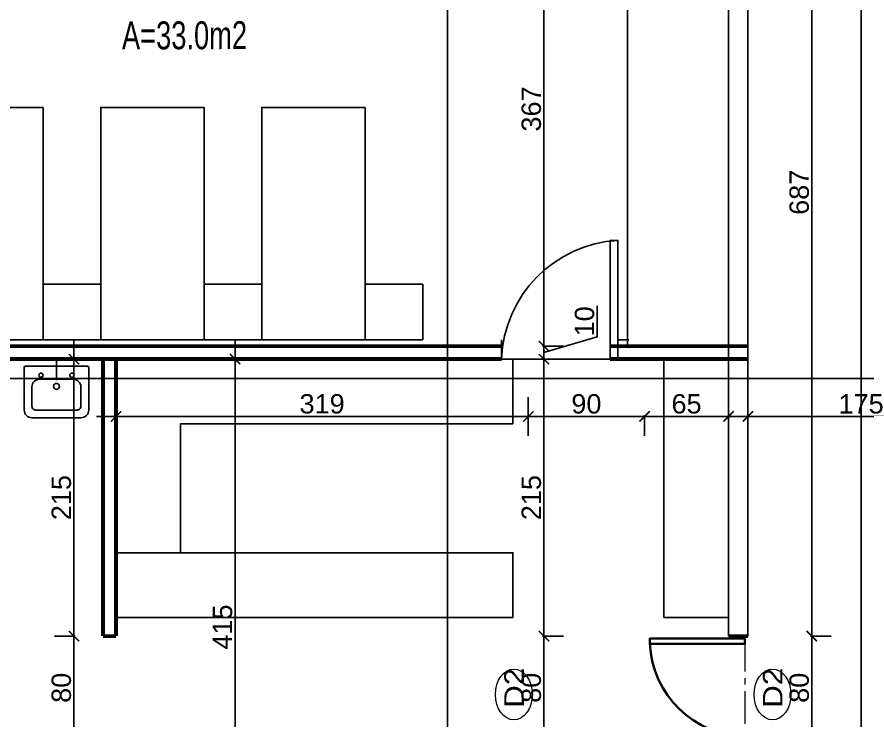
# Model space of a CAD drawing. Extents: x 250879 to 348495, y -51522 to -9360.
# Drawn here: x 298919 to 299577, y -41636 to -41092 of the extents above; entities that cross this region are included whole.
import ezdxf

# ---------------------------------------------------------------- set-up
doc = ezdxf.new("R2010")
doc.units = 0
doc.linetypes.add('CENTER', pattern=[50.8, 31.75, -6.35, 6.35, -6.35])
doc.layers.get('0').update_dxf_attribs({"linetype": 'CONTINUOUS'})
doc.layers.get('DEFPOINTS').update_dxf_attribs({"color": 9, "linetype": 'CONTINUOUS'})
for name, color, linetype, lineweight in [('A-Axis', 1, 'CENTER', 9), ('A-text finishing', 6, 'CONTINUOUS', 13), ('FURN', 126, 'CONTINUOUS', 9), ('SECTION-ar', 131, 'CONTINUOUS', 40)]:
    doc.layers.add(name, color=color, linetype=linetype, lineweight=lineweight)
for name, color, linetype in [('AXIS', 1, 'CONTINUOUS'), ('elevat', 4, 'CONTINUOUS'), ('FURNITURE', 4, 'CONTINUOUS'), ('TEXT', 3, 'CONTINUOUS'), ('WALL', 7, 'CONTINUOUS'), ('WALL1', 2, 'CONTINUOUS')]:
    doc.layers.add(name, color=color, linetype=linetype)
doc.styles.add('ARIAL', font='BOD_CR.TTF', dxfattribs={"width": 1.2})
doc.styles.get("Standard").update_dxf_attribs({"font": 'sanss___.ttf', "height": 15})
doc.dimstyles.new('STANDARD$0', dxfattribs={"dimscale": 0, "dimtxt": 12, "dimasz": 8, "dimexe": 15, "dimexo": 0.0625, "dimgap": 2, "dimtad": 1, "dimdec": 0, "dimzin": 0, "dimdsep": 46, "dimtxsty": 'Standard', "dimblk1": 'ARCHTICK', "dimblk2": 'ARCHTICK', "dimsah": 1, "dimcen": 0.09, "dimdle": 15, "dimclrd": 3, "dimclre": 3, "dimclrt": 3, "dimazin": 0, "dimtfac": 1, "dimtdec": 0, "dimtofl": 0, "dimtmove": 1, "dimatfit": 3, "dimldrblk": 'ARCHTICK', "dimfxl": 1.0455, "dimfxlon": 1, "dimtolj": 1, "dimtzin": 0, "dimarcsym": 0})

# ---------------------------------------------------------------- blocks, each defined once
blk = doc.blocks.new('hg')
at = {"layer": 'elevat'}
for p, q in [((91202.32, 75504.43), (91202.32, 75489.24)), ((91177.36, 75499.14), (91177.36, 75466.14)), ((91226.27, 75500.14), (91178.36, 75500.14)), ((91227.27, 75499.14), (91227.27, 75466.14)), ((91215.27, 75490.14), (91189.36, 75490.14)), ((91183.36, 75484.14), (91183.36, 75469.14)), ((91221.27, 75484.14), (91221.27, 75469.14)), ((91218.27, 75466.14), (91186.36, 75466.14)), ((91221.27, 75460.14), (91183.36, 75460.14))]:
    blk.add_line(p, q, dxfattribs=at)
for centre, major_axis, start_param, end_param in [((91178.36, 75499.14), (0.707, 0.707), 0.785398, 2.356194), ((91190.36, 75493.14), (-1.16, -1.16), 3.141593, 9.424778), ((91189.36, 75484.14), (-4.24, 4.24), -0.785398, 0.785398), ((91186.36, 75469.14), (2.12, 2.12), 2.356194, 3.926991), ((91183.36, 75466.14), (4.24, 4.24), 2.356194, 3.926991)]:
    blk.add_ellipse(centre, major_axis=major_axis, ratio=1, start_param=start_param, end_param=end_param, dxfattribs=at)
at = {"layer": 'elevat', "extrusion": (0, 0, -1)}
for centre, major_axis, start_param, end_param in [((91214.27, 75493.14), (-1.16, -1.16), 4.712389, 10.995574), ((91226.27, 75499.14), (-0.707, 0.707), 0.785398, 2.356194), ((91215.27, 75484.14), (4.24, 4.24), -0.785398, 0.785398), ((91202.27, 75484.49), (-1.65, -1.65), 4.712389, 10.995574), ((91218.27, 75469.14), (-2.12, 2.12), 2.356194, 3.926991), ((91221.27, 75466.14), (-4.24, 4.24), 2.356194, 3.926991)]:
    blk.add_ellipse(centre, major_axis=major_axis, ratio=1, start_param=start_param, end_param=end_param, dxfattribs=at)
blk = doc.blocks.new('_ARCHTICK')
at = {"color": 0, "linetype": 'ByBlock', "const_width": 0.15}
blk.add_lwpolyline([(-0.5, -0.5), (0.5, 0.5)], dxfattribs=at)
blk = doc.blocks.new('*D1833')
at = {"layer": 'DEFPOINTS', "color": 0, "linetype": 'Continuous', "transparency": 16777216}
for p in [(299282.53, -41571.53), (299327.2, -41571.53), (299282.53, -41651.53)]:
    blk.add_point(p, dxfattribs=at)
at = {"layer": 'WALL', "color": 3, "linetype": 'Continuous', "lineweight": -2, "transparency": 16777216}
for p, q in [((299327.2, -41666.53), (299327.2, -41556.53)), ((299326.15, -41571.53), (299342.2, -41571.53)), ((299326.15, -41651.53), (299342.2, -41651.53))]:
    blk.add_line(p, q, dxfattribs=at)
at = {"layer": 'WALL', "color": 3, "linetype": 'Continuous', "lineweight": -2, "transparency": 16777216, "xscale": 8, "yscale": 8, "zscale": 8}
for p, rotation in [((299327.2, -41571.53), 90), ((299327.2, -41651.53), 270)]:
    blk.add_blockref('_ARCHTICK', p, dxfattribs=dict(at, rotation=rotation))
at = {"layer": 'WALL', "color": 3, "linetype": 'Continuous', "transparency": 16777216, "insert": (299317.47, -41611.53), "char_height": 15, "attachment_point": 5, "rotation": 90}
blk.add_mtext('\\A1;80', dxfattribs=at)
blk = doc.blocks.new('*D1834')
at = {"layer": 'DEFPOINTS', "color": 0, "linetype": 'Continuous', "transparency": 16777216}
for p in [(299282.53, -41357), (299327.2, -41357), (299282.53, -41571.53)]:
    blk.add_point(p, dxfattribs=at)
at = {"layer": 'WALL', "color": 3, "linetype": 'Continuous', "lineweight": -2, "transparency": 16777216}
for p, q in [((299327.2, -41586.53), (299327.2, -41342)), ((299326.15, -41357), (299342.2, -41357)), ((299326.15, -41571.53), (299342.2, -41571.53))]:
    blk.add_line(p, q, dxfattribs=at)
at = {"layer": 'WALL', "color": 3, "linetype": 'Continuous', "lineweight": -2, "transparency": 16777216, "xscale": 8, "yscale": 8, "zscale": 8}
for p, rotation in [((299327.2, -41357), 90), ((299327.2, -41571.53), 270)]:
    blk.add_blockref('_ARCHTICK', p, dxfattribs=dict(at, rotation=rotation))
at = {"layer": 'WALL', "color": 3, "linetype": 'Continuous', "transparency": 16777216, "insert": (299317.47, -41464.26), "char_height": 15, "attachment_point": 5, "rotation": 90}
blk.add_mtext('\\A1;215', dxfattribs=at)
blk = doc.blocks.new('*D1835')
at = {"layer": 'DEFPOINTS', "color": 0, "linetype": 'Continuous', "transparency": 16777216}
for p in [(299282.53, -41347), (299327.2, -41347), (299282.53, -41357)]:
    blk.add_point(p, dxfattribs=at)
at = {"layer": 'WALL', "color": 3, "linetype": 'Continuous', "lineweight": -2, "transparency": 16777216}
for p, q in [((299368.37, -41339.64), (299368.37, -41315.87)), ((299327.2, -41372), (299327.2, -41332)), ((299327.2, -41352), (299368.37, -41339.64)), ((299326.15, -41347), (299342.2, -41347)), ((299326.15, -41357), (299342.2, -41357))]:
    blk.add_line(p, q, dxfattribs=at)
at = {"layer": 'WALL', "color": 3, "linetype": 'Continuous', "lineweight": -2, "transparency": 16777216, "xscale": 8, "yscale": 8, "zscale": 8}
for p, rotation in [((299327.2, -41347), 90), ((299327.2, -41357), 270)]:
    blk.add_blockref('_ARCHTICK', p, dxfattribs=dict(at, rotation=rotation))
at = {"layer": 'WALL', "color": 3, "linetype": 'Continuous', "transparency": 16777216, "insert": (299358.65, -41327.76), "char_height": 15, "attachment_point": 5, "rotation": 90}
blk.add_mtext('\\A1;10', dxfattribs=at)
blk = doc.blocks.new('*D1836')
at = {"layer": 'DEFPOINTS', "color": 0, "linetype": 'Continuous', "transparency": 16777216}
for p in [(299309.88, -40979.66), (299327.2, -40979.66), (299282.53, -41347)]:
    blk.add_point(p, dxfattribs=at)
at = {"layer": 'WALL', "color": 3, "linetype": 'Continuous', "lineweight": -2, "transparency": 16777216}
for p, q in [((299327.2, -41362), (299327.2, -40964.66)), ((299326.15, -40979.66), (299342.2, -40979.66)), ((299326.15, -41347), (299342.2, -41347))]:
    blk.add_line(p, q, dxfattribs=at)
at = {"layer": 'WALL', "color": 3, "linetype": 'Continuous', "lineweight": -2, "transparency": 16777216, "xscale": 8, "yscale": 8, "zscale": 8}
for p, rotation in [((299327.2, -40979.66), 90), ((299327.2, -41347), 270)]:
    blk.add_blockref('_ARCHTICK', p, dxfattribs=dict(at, rotation=rotation))
at = {"layer": 'WALL', "color": 3, "linetype": 'Continuous', "transparency": 16777216, "insert": (299317.46, -41163.33), "char_height": 15, "attachment_point": 5, "rotation": 90}
blk.add_mtext('\\A1;367', dxfattribs=at)
blk = doc.blocks.new('*D1901')
at = {"layer": 'DEFPOINTS', "color": 0, "linetype": 'Continuous', "transparency": 16777216}
for p in [(299485.05, -41401.45), (299660.33, -41410.74), (299485.05, -41440.28)]:
    blk.add_point(p, dxfattribs=at)
at = {"layer": 'WALL', "color": 3, "linetype": 'Continuous', "lineweight": -2, "transparency": 16777216}
for p, q in [((299485.05, -41402.5), (299485.05, -41386.45)), ((299660.33, -41402.5), (299660.33, -41386.45)), ((299675.33, -41401.45), (299470.05, -41401.45))]:
    blk.add_line(p, q, dxfattribs=at)
at = {"layer": 'WALL', "color": 3, "linetype": 'Continuous', "lineweight": -2, "transparency": 16777216, "xscale": 8, "yscale": 8, "zscale": 8, "rotation": 180}
blk.add_blockref('_ARCHTICK', (299485.05, -41401.45), dxfattribs=at)
at = {"layer": 'WALL', "color": 3, "linetype": 'Continuous', "lineweight": -2, "transparency": 16777216, "xscale": 8, "yscale": 8, "zscale": 8}
blk.add_blockref('_ARCHTICK', (299660.33, -41401.45), dxfattribs=at)
at = {"layer": 'WALL', "color": 3, "linetype": 'Continuous', "transparency": 16777216, "insert": (299572.69, -41391.73), "char_height": 15, "attachment_point": 5}
blk.add_mtext('\\A1;175', dxfattribs=at)
blk = doc.blocks.new('*D1903')
at = {"layer": 'DEFPOINTS', "color": 0, "linetype": 'Continuous', "transparency": 16777216}
for p in [(299485.05, -41571.53), (299534.55, -41571.53), (299485.05, -41651.53)]:
    blk.add_point(p, dxfattribs=at)
at = {"layer": 'WALL', "color": 3, "linetype": 'Continuous', "lineweight": -2, "transparency": 16777216}
for p, q in [((299534.55, -41666.53), (299534.55, -41556.53)), ((299533.51, -41571.53), (299549.55, -41571.53)), ((299533.51, -41651.53), (299549.55, -41651.53))]:
    blk.add_line(p, q, dxfattribs=at)
at = {"layer": 'WALL', "color": 3, "linetype": 'Continuous', "lineweight": -2, "transparency": 16777216, "xscale": 8, "yscale": 8, "zscale": 8}
for p, rotation in [((299534.55, -41571.53), 90), ((299534.55, -41651.53), 270)]:
    blk.add_blockref('_ARCHTICK', p, dxfattribs=dict(at, rotation=rotation))
at = {"layer": 'WALL', "color": 3, "linetype": 'Continuous', "transparency": 16777216, "insert": (299524.83, -41611.53), "char_height": 15, "attachment_point": 5, "rotation": 90}
blk.add_mtext('\\A1;80', dxfattribs=at)
blk = doc.blocks.new('*D1904')
at = {"layer": 'DEFPOINTS', "color": 0, "linetype": 'Continuous', "transparency": 16777216}
for p in [(299485.05, -40884.14), (299534.55, -40884.14), (299485.05, -41571.53)]:
    blk.add_point(p, dxfattribs=at)
at = {"layer": 'WALL', "color": 3, "linetype": 'Continuous', "lineweight": -2, "transparency": 16777216}
for p, q in [((299534.55, -41586.53), (299534.55, -40869.14)), ((299533.51, -40884.14), (299549.55, -40884.14)), ((299533.51, -41571.53), (299549.55, -41571.53))]:
    blk.add_line(p, q, dxfattribs=at)
at = {"layer": 'WALL', "color": 3, "linetype": 'Continuous', "lineweight": -2, "transparency": 16777216, "xscale": 8, "yscale": 8, "zscale": 8}
for p, rotation in [((299534.55, -40884.14), 90), ((299534.55, -41571.53), 270)]:
    blk.add_blockref('_ARCHTICK', p, dxfattribs=dict(at, rotation=rotation))
at = {"layer": 'WALL', "color": 3, "linetype": 'Continuous', "transparency": 16777216, "insert": (299524.82, -41227.83), "char_height": 15, "attachment_point": 5, "rotation": 90}
blk.add_mtext('\\A1;687', dxfattribs=at)
blk = doc.blocks.new('D95')
at = {"layer": 'A-Axis'}
blk.add_line((307625.71, -30976.98), (307530.71, -30976.98), dxfattribs=at)
at = {"layer": 'SECTION-ar', "ltscale": 20}
blk.add_lwpolyline([(307625.71, -30976.98), (307620.71, -30976.98), (307620.71, -30884.88), (307625.71, -30884.88)], close=True, dxfattribs=at)
blk.add_arc((307625.64, -30979.72), 94.97, 92.97547, 178.34595, dxfattribs=at)
blk = doc.blocks.new('*D2016')
at = {"layer": 'DEFPOINTS', "color": 0, "linetype": 'Continuous', "transparency": 16777216}
for p in [(298963.38, -41571.53), (298985.89, -41571.53), (298985.89, -41651.53)]:
    blk.add_point(p, dxfattribs=at)
at = {"layer": 'WALL', "color": 3, "linetype": 'Continuous', "lineweight": -2, "transparency": 16777216}
for p, q in [((298963.38, -41666.53), (298963.38, -41556.53)), ((298964.43, -41571.53), (298948.38, -41571.53)), ((298964.43, -41651.53), (298948.38, -41651.53))]:
    blk.add_line(p, q, dxfattribs=at)
at = {"layer": 'WALL', "color": 3, "linetype": 'Continuous', "lineweight": -2, "transparency": 16777216, "xscale": 8, "yscale": 8, "zscale": 8}
for p, rotation in [((298963.38, -41571.53), 90), ((298963.38, -41651.53), 270)]:
    blk.add_blockref('_ARCHTICK', p, dxfattribs=dict(at, rotation=rotation))
at = {"layer": 'WALL', "color": 3, "linetype": 'Continuous', "transparency": 16777216, "insert": (298953.66, -41611.53), "char_height": 15, "attachment_point": 5, "rotation": 90}
blk.add_mtext('\\A1;80', dxfattribs=at)
blk = doc.blocks.new('*D2017')
at = {"layer": 'DEFPOINTS', "color": 0, "linetype": 'Continuous', "transparency": 16777216}
for p in [(298924.68, -41357), (298963.38, -41357), (298985.89, -41571.53)]:
    blk.add_point(p, dxfattribs=at)
at = {"layer": 'WALL', "color": 3, "linetype": 'Continuous', "lineweight": -2, "transparency": 16777216}
for p, q in [((298963.38, -41586.53), (298963.38, -41342)), ((298962.34, -41357), (298978.38, -41357)), ((298964.43, -41571.53), (298948.38, -41571.53))]:
    blk.add_line(p, q, dxfattribs=at)
at = {"layer": 'WALL', "color": 3, "linetype": 'Continuous', "lineweight": -2, "transparency": 16777216, "xscale": 8, "yscale": 8, "zscale": 8}
for p, rotation in [((298963.38, -41357), 90), ((298963.38, -41571.53), 270)]:
    blk.add_blockref('_ARCHTICK', p, dxfattribs=dict(at, rotation=rotation))
at = {"layer": 'WALL', "color": 3, "linetype": 'Continuous', "transparency": 16777216, "insert": (298953.66, -41464.26), "char_height": 15, "attachment_point": 5, "rotation": 90}
blk.add_mtext('\\A1;215', dxfattribs=at)
blk = doc.blocks.new('*D2018')
at = {"layer": 'DEFPOINTS', "color": 0, "linetype": 'Continuous', "transparency": 16777216}
for p in [(299088.17, -41357), (299100.09, -41357), (299082.81, -41772)]:
    blk.add_point(p, dxfattribs=at)
at = {"layer": 'WALL', "color": 3, "linetype": 'Continuous', "lineweight": -2, "transparency": 16777216}
for p, q in [((299088.17, -41787), (299088.17, -41342)), ((299089.21, -41357), (299073.17, -41357)), ((299087.12, -41772), (299103.17, -41772))]:
    blk.add_line(p, q, dxfattribs=at)
at = {"layer": 'WALL', "color": 3, "linetype": 'Continuous', "lineweight": -2, "transparency": 16777216, "xscale": 8, "yscale": 8, "zscale": 8}
for p, rotation in [((299088.17, -41357), 90), ((299088.17, -41772), 270)]:
    blk.add_blockref('_ARCHTICK', p, dxfattribs=dict(at, rotation=rotation))
at = {"layer": 'WALL', "color": 3, "linetype": 'Continuous', "transparency": 16777216, "insert": (299078.44, -41564.5), "char_height": 15, "attachment_point": 5, "rotation": 90}
blk.add_mtext('\\A1;415', dxfattribs=at)
blk = doc.blocks.new('*D2019')
at = {"layer": 'DEFPOINTS', "color": 0, "linetype": 'Continuous', "transparency": 16777216}
for p in [(298995.89, -41395.36), (299315.04, -41401.45), (299315.04, -41401.45)]:
    blk.add_point(p, dxfattribs=at)
at = {"layer": 'WALL', "color": 3, "linetype": 'Continuous', "lineweight": -2, "transparency": 16777216}
for p, q in [((299315.04, -41401.45), (299315.04, -41386.45)), ((298980.89, -41401.45), (299330.04, -41401.45)), ((298995.89, -41400.41), (298995.89, -41416.45))]:
    blk.add_line(p, q, dxfattribs=at)
at = {"layer": 'WALL', "color": 3, "linetype": 'Continuous', "lineweight": -2, "transparency": 16777216, "xscale": 8, "yscale": 8, "zscale": 8, "rotation": 180}
blk.add_blockref('_ARCHTICK', (298995.89, -41401.45), dxfattribs=at)
at = {"layer": 'WALL', "color": 3, "linetype": 'Continuous', "lineweight": -2, "transparency": 16777216, "xscale": 8, "yscale": 8, "zscale": 8}
blk.add_blockref('_ARCHTICK', (299315.04, -41401.45), dxfattribs=at)
at = {"layer": 'WALL', "color": 3, "linetype": 'Continuous', "transparency": 16777216, "insert": (299155.46, -41391.72), "char_height": 15, "attachment_point": 5}
blk.add_mtext('\\A1;319', dxfattribs=at)
blk = doc.blocks.new('*D2020')
at = {"layer": 'DEFPOINTS', "color": 0, "linetype": 'Continuous', "transparency": 16777216}
for p in [(299315.04, -41357), (299405.04, -41357), (299405.04, -41401.45)]:
    blk.add_point(p, dxfattribs=at)
at = {"layer": 'WALL', "color": 3, "linetype": 'Continuous', "lineweight": -2, "transparency": 16777216}
for p, q in [((299300.04, -41401.45), (299420.04, -41401.45)), ((299315.04, -41400.41), (299315.04, -41416.45)), ((299405.04, -41400.41), (299405.04, -41416.45))]:
    blk.add_line(p, q, dxfattribs=at)
at = {"layer": 'WALL', "color": 3, "linetype": 'Continuous', "lineweight": -2, "transparency": 16777216, "xscale": 8, "yscale": 8, "zscale": 8, "rotation": 180}
blk.add_blockref('_ARCHTICK', (299315.04, -41401.45), dxfattribs=at)
at = {"layer": 'WALL', "color": 3, "linetype": 'Continuous', "lineweight": -2, "transparency": 16777216, "xscale": 8, "yscale": 8, "zscale": 8}
blk.add_blockref('_ARCHTICK', (299405.04, -41401.45), dxfattribs=at)
at = {"layer": 'WALL', "color": 3, "linetype": 'Continuous', "transparency": 16777216, "insert": (299360.04, -41391.73), "char_height": 15, "attachment_point": 5}
blk.add_mtext('\\A1;90', dxfattribs=at)
blk = doc.blocks.new('*D2021')
at = {"layer": 'DEFPOINTS', "color": 0, "linetype": 'Continuous', "transparency": 16777216}
for p in [(299405.04, -41357), (299470.05, -41401.45), (299470.05, -41404)]:
    blk.add_point(p, dxfattribs=at)
at = {"layer": 'WALL', "color": 3, "linetype": 'Continuous', "lineweight": -2, "transparency": 16777216}
for p, q in [((299470.05, -41402.5), (299470.05, -41386.45)), ((299390.04, -41401.45), (299485.05, -41401.45)), ((299405.04, -41400.41), (299405.04, -41416.45))]:
    blk.add_line(p, q, dxfattribs=at)
at = {"layer": 'WALL', "color": 3, "linetype": 'Continuous', "lineweight": -2, "transparency": 16777216, "xscale": 8, "yscale": 8, "zscale": 8, "rotation": 180}
blk.add_blockref('_ARCHTICK', (299405.04, -41401.45), dxfattribs=at)
at = {"layer": 'WALL', "color": 3, "linetype": 'Continuous', "lineweight": -2, "transparency": 16777216, "xscale": 8, "yscale": 8, "zscale": 8}
blk.add_blockref('_ARCHTICK', (299470.05, -41401.45), dxfattribs=at)
at = {"layer": 'WALL', "color": 3, "linetype": 'Continuous', "transparency": 16777216, "insert": (299437.55, -41391.72), "char_height": 15, "attachment_point": 5}
blk.add_mtext('\\A1;65', dxfattribs=at)

msp = doc.modelspace()

# ---------------------------------------------------------------- linework, layer by layer
at = {"layer": 'AXIS'}
for p, q in [((299252.53082, -39780.65994), (299252.53082, -43810.85677)), ((299572.69028, -43775.49369), (299572.69028, -40045.9819)), ((298467.21427, -41371.99817), (300794.07145, -41371.99817))]:
    msp.add_line(p, q, dxfattribs=at)
at = {"layer": 'FURN'}
for centre in [(299303.93134, -41616.72793), (299504.14023, -41616.72793)]:
    msp.add_ellipse(centre, major_axis=(0, 19.68597), ratio=0.724380907, dxfattribs=at)
at = {"layer": 'FURNITURE'}
for p, q in [((299384.40599, -41356.99817), (299384.40599, -41265.03482)), ((299294.40599, -41356.99817), (299294.40599, -41341.99817)), ((299294.40599, -41356.99817), (299294.40599, -41341.99817)), ((299303.16753, -41356.99817), (299303.16753, -41406.99817)), ((299420.05394, -41556.99817), (299420.05394, -41356.99817)), ((299303.16753, -41506.99817), (299303.16753, -41556.99817)), ((299420.05394, -41506.99817), (299420.05394, -41556.99817)), ((299303.16753, -41556.99817), (298995.88553, -41556.99817))]:
    msp.add_line(p, q, dxfattribs=at)
at = {"layer": 'FURNITURE', "linetype": 'Continuous', "flags": 128}
msp.add_lwpolyline([(299391.91477, -41346.99817), (299470.05394, -41346.99817), (299470.05394, -41038.45427), (299391.91477, -41038.45427)], close=True, dxfattribs=at)
at = {"layer": 'FURNITURE', "linetype": 'Continuous'}
for points in [[(298939.58816, -41162.05281), (298939.58816, -41342.05281), (298859.58816, -41342.05281), (298859.58816, -41162.05281), (298939.58816, -41162.05281)], [(299064.1617, -41162.05281), (299064.1617, -41342.05281), (298984.1617, -41342.05281), (298984.1617, -41162.05281), (299064.1617, -41162.05281)], [(299188.73523, -41162.05281), (299188.73523, -41342.05281), (299108.73523, -41342.05281), (299108.73523, -41162.05281), (299188.73523, -41162.05281)]]:
    msp.add_lwpolyline(points, dxfattribs=at)
at = {"layer": 'FURNITURE', "flags": 128}
msp.add_lwpolyline([(299384.40599, -41356.99817), (299384.40599, -41265.03482), (299378.40599, -41265.03482), (299378.40599, -41356.99817), (299384.40599, -41356.99817)], dxfattribs=at)
at = {"layer": 'FURNITURE', "linetype": 'Continuous'}
for points in [[(298939.58816, -41342.05281), (298984.1617, -41342.05281), (298984.1617, -41299.07473), (298939.58816, -41299.07473)], [(299064.1617, -41342.05281), (299108.73523, -41342.05281), (299108.73523, -41299.07473), (299064.1617, -41299.07473)], [(299188.73523, -41342.05281), (299233.30876, -41342.05281), (299233.30876, -41299.07473), (299188.73523, -41299.07473)]]:
    msp.add_lwpolyline(points, close=True, dxfattribs=at)
at = {"layer": 'FURNITURE'}
for points in [[(299420.05394, -41556.99817), (299470.05394, -41556.99817), (299470.05394, -41356.99817), (298995.88553, -41356.99817), (298995.88553, -41556.99817)], [(299303.16753, -41406.99817), (299045.88553, -41406.99817), (299045.88553, -41506.99817), (299303.16753, -41506.99817)], [(299420.05394, -41506.99817), (299420.05394, -41406.99817)]]:
    msp.add_lwpolyline(points, dxfattribs=at)
for points in [[(299470.05394, -41356.99817), (299420.05394, -41356.99817), (299420.05394, -41556.99817), (299470.05394, -41556.99817)], [(298995.88553, -41556.99817), (299303.16753, -41556.99817), (299303.16753, -41506.99817), (298995.88553, -41506.99817)]]:
    msp.add_lwpolyline(points, close=True, dxfattribs=at)
msp.add_arc((299389.94756, -41360.47903), 95.60496, 93.32290933, 177.91346445, dxfattribs=at)
at = {"layer": 'WALL', "ltscale": 3}
for p, q in [((299470.05394, -40882.18665), (299470.05394, -41571.53088)), ((299485.05394, -40884.13626), (299485.05394, -41571.53088)), ((299294.40599, -41356.99817), (299294.40599, -41341.99817)), ((299384.40599, -41341.99817), (299392.8813, -41341.99817)), ((299392.8813, -41341.99817), (299384.40599, -41341.99817)), ((299392.8813, -41356.99817), (299378.40599, -41356.99817))]:
    msp.add_line(p, q, dxfattribs=at)
at = {"layer": 'WALL', "linetype": 'Continuous'}
msp.add_line((299294.40599, -41356.99817), (299294.40599, -41341.99817), dxfattribs=at)
msp.add_line((299294.40599, -41356.99817), (299294.40599, -41341.99817), dxfattribs=at)
at = {"layer": 'WALL', "linetype": 'Continuous', "ltscale": 3}
for p, q in [((299272.53082, -41356.99817), (299272.53082, -41356.99817)), ((299282.53082, -41356.99817), (299282.53082, -41356.99817))]:
    msp.add_line(p, q, dxfattribs=at)
at = {"layer": 'WALL', "linetype": 'Continuous', "const_width": 3}
for points in [[(298697.05394, -41346.99817), (299294.40599, -41346.99817)], [(299378.40599, -41346.99817), (299485.05394, -41346.99817)], [(298697.05394, -41356.99817), (299294.40599, -41356.99817)], [(298985.88553, -41542.46545), (298985.88553, -41356.99817)], [(298995.88553, -41542.46545), (298995.88553, -41356.99817)], [(299378.40599, -41356.99817), (299485.05394, -41356.99817)], [(298985.88553, -41542.46545), (298985.88553, -41571.53088)], [(298995.88553, -41542.46545), (298995.88553, -41571.53088)], [(298995.88553, -41571.53088), (298985.88553, -41571.53088)], [(299485.05394, -41571.53088), (299470.05394, -41571.53088)], [(299485.05394, -41571.53088), (299470.05394, -41571.53088)], [(299482.73972, -41571.53088), (299472.73972, -41571.53088)]]:
    msp.add_lwpolyline(points, dxfattribs=at)
at = {"layer": 'WALL', "linetype": 'Continuous', "ltscale": 3}
msp.add_lwpolyline([(299392.8813, -41341.99817), (299384.40599, -41341.99817), (299384.40599, -41356.99817), (299392.8813, -41356.99817)], dxfattribs=at)
at = {"layer": 'WALL1', "linetype": 'ByBlock', "ltscale": 3}
msp.add_line((299384.40599, -41341.99817), (299384.40599, -41356.99817), dxfattribs=at)

# ---------------------------------------------------------------- block references
at = {"layer": 'FURN', "xscale": -1}
msp.add_blockref('hg', (390152.12914, -116862.60139), dxfattribs=at)
at = {"layer": 'WALL', "linetype": 'Continuous', "xscale": 0.8000000000029104, "yscale": 0.8000000000029104, "zscale": 0.8000000000029104, "rotation": 90}
msp.add_blockref('D95', (274701.15355, -287674.04308), dxfattribs=at)

# ---------------------------------------------------------------- texts
at = {"layer": 'A-text finishing', "style": 'ARIAL', "width": 1.2}
for p in [(299311.60962, -41627.08319), (299511.81852, -41627.08319)]:
    msp.add_text('D2', height=15.12, rotation=90, dxfattribs=at).set_placement(p)
at = {"layer": 'TEXT', "width": 0.7}
msp.add_text('A=33.0m2', height=21.6, rotation=0.12694545, dxfattribs=at).set_placement((299000.54555, -41117.16387))

# ---------------------------------------------------------------- dimensions: what is measured, and where the dimension line sits
at = {"layer": 'WALL', "linetype": 'Continuous'}
for base, p1, p2, angle, picture, middle in [((299534.55462, -40884.13626), (299485.05394, -41571.53088), (299485.05394, -40884.13626), 90, '*D1904', (299524.818, -41227.83357)), ((299327.19564, -40979.66275), (299282.53082, -41346.99817), (299309.87813, -40979.66275), 90, '*D1836', (299317.45901, -41163.33046)), ((299327.19564, -41346.99817), (299282.53082, -41356.99817), (299282.53082, -41346.99817), 90, '*D1835', (299358.64831, -41337.64446)), ((298963.38465, -41356.99817), (298985.88553, -41571.53088), (298924.68296, -41356.99817), 90, '*D2017', (298953.65831, -41464.26452)), ((299088.16781, -41356.99817), (299082.8121, -41771.99817), (299100.08785, -41356.99817), 90, '*D2018', (299078.44148, -41564.49817)), ((299327.19564, -41356.99817), (299282.53082, -41571.53088), (299282.53082, -41356.99817), 90, '*D1834', (299317.4693, -41464.26452)), ((299405.04271, -41401.4536), (299315.04271, -41356.99817), (299405.04271, -41356.99817), 180, '*D2020', (299360.04271, -41391.72726)), ((299470.05394, -41401.4536), (299405.04271, -41356.99817), (299470.05394, -41403.99863), 180, '*D2021', (299437.54832, -41391.71697)), ((299315.04271, -41401.4536), (298995.88553, -41395.35939), (299315.04271, -41401.4536), 180, '*D2019', (299155.46412, -41391.71697)), ((298963.38465, -41571.53088), (298985.88553, -41651.53088), (298985.88553, -41571.53088), 90, '*D2016', (298953.65831, -41611.53088)), ((299327.19564, -41571.53088), (299282.53082, -41651.53088), (299282.53082, -41571.53088), 90, '*D1833', (299317.4693, -41611.53088)), ((299534.55462, -41571.53088), (299485.05394, -41651.53088), (299485.05394, -41571.53088), 90, '*D1903', (299524.82829, -41611.53088))]:
    dim = msp.add_linear_dim(base=base, p1=p1, p2=p2, angle=angle, dimstyle='STANDARD$0', override={"dimscale": 1}, dxfattribs=at)
    dim.commit()
    dim.dimension.update_dxf_attribs({"geometry": picture, "text_midpoint": middle})
dim = msp.add_linear_dim(base=(299485.05394, -41401.4536), p1=(299660.32662, -41410.74088), p2=(299485.05394, -41440.28206), dimstyle='STANDARD$0', override={"dimscale": 1}, dxfattribs=at)
dim.commit()
dim.dimension.update_dxf_attribs({"geometry": '*D1901', "text_midpoint": (299572.69028, -41391.72726)})

doc.saveas('drawing.dxf')
